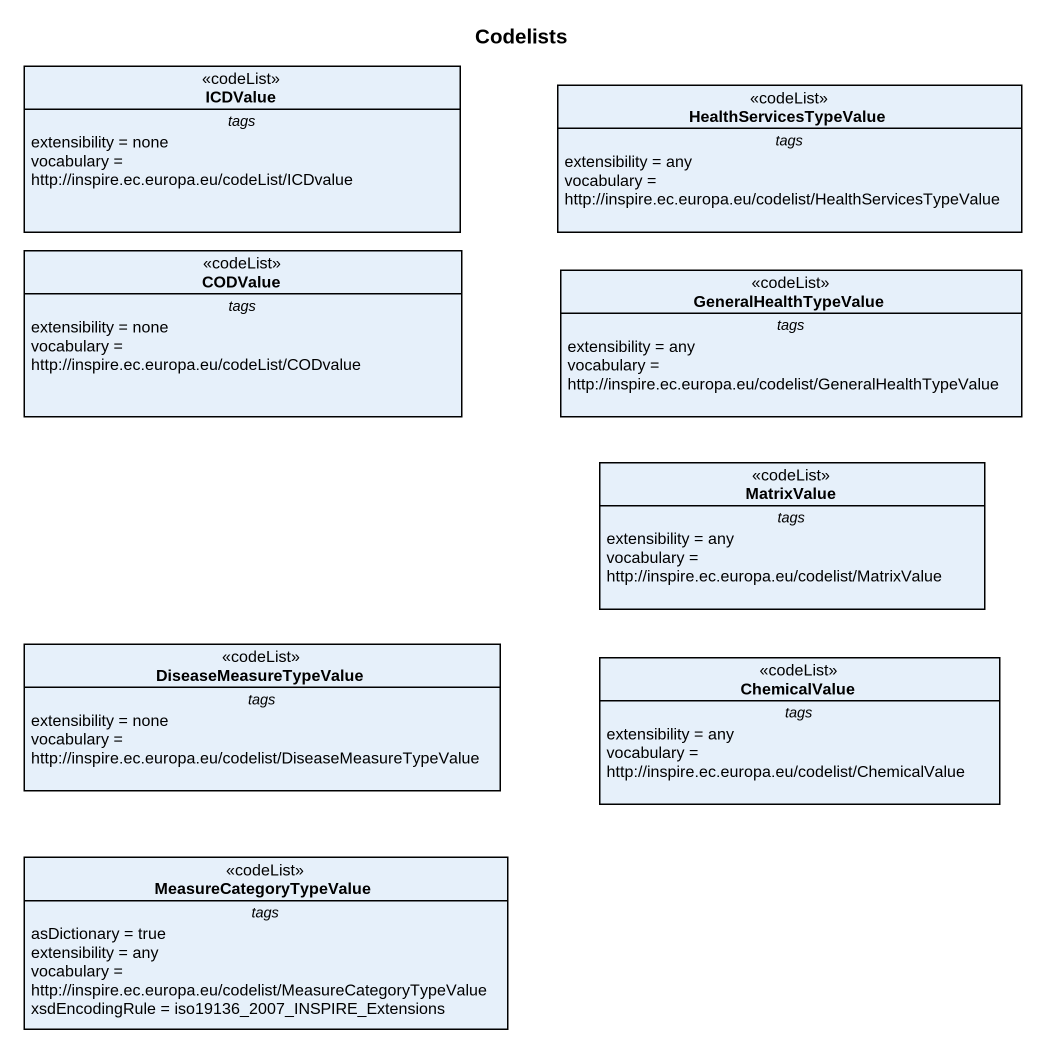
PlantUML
@startuml
title Codelists
hide circle
hide empty members
class ICDValue <<codeList>> {
  -- tags --
  extensibility = none
  vocabulary = http://inspire.ec.europa.eu/codeList/ICDvalue
}
class HealthServicesTypeValue <<codeList>> {
  -- tags --
  extensibility = any
  vocabulary = http://inspire.ec.europa.eu/codelist/HealthServicesTypeValue
}
class CODValue <<codeList>> {
  -- tags --
  extensibility = none
  vocabulary = http://inspire.ec.europa.eu/codeList/CODvalue
}
class GeneralHealthTypeValue <<codeList>> {
  -- tags --
  extensibility = any
  vocabulary = http://inspire.ec.europa.eu/codelist/GeneralHealthTypeValue
}
class MatrixValue <<codeList>> {
  -- tags --
  extensibility = any
  vocabulary = http://inspire.ec.europa.eu/codelist/MatrixValue
}
class DiseaseMeasureTypeValue <<codeList>> {
  -- tags --
  extensibility = none
  vocabulary = http://inspire.ec.europa.eu/codelist/DiseaseMeasureTypeValue
}
class ChemicalValue <<codeList>> {
  -- tags --
  extensibility = any
  vocabulary = http://inspire.ec.europa.eu/codelist/ChemicalValue
}
class MeasureCategoryTypeValue <<codeList>> {
  -- tags --
  asDictionary = true
  extensibility = any
  vocabulary = http://inspire.ec.europa.eu/codelist/MeasureCategoryTypeValue
  xsdEncodingRule = iso19136_2007_INSPIRE_Extensions
}
@enduml
